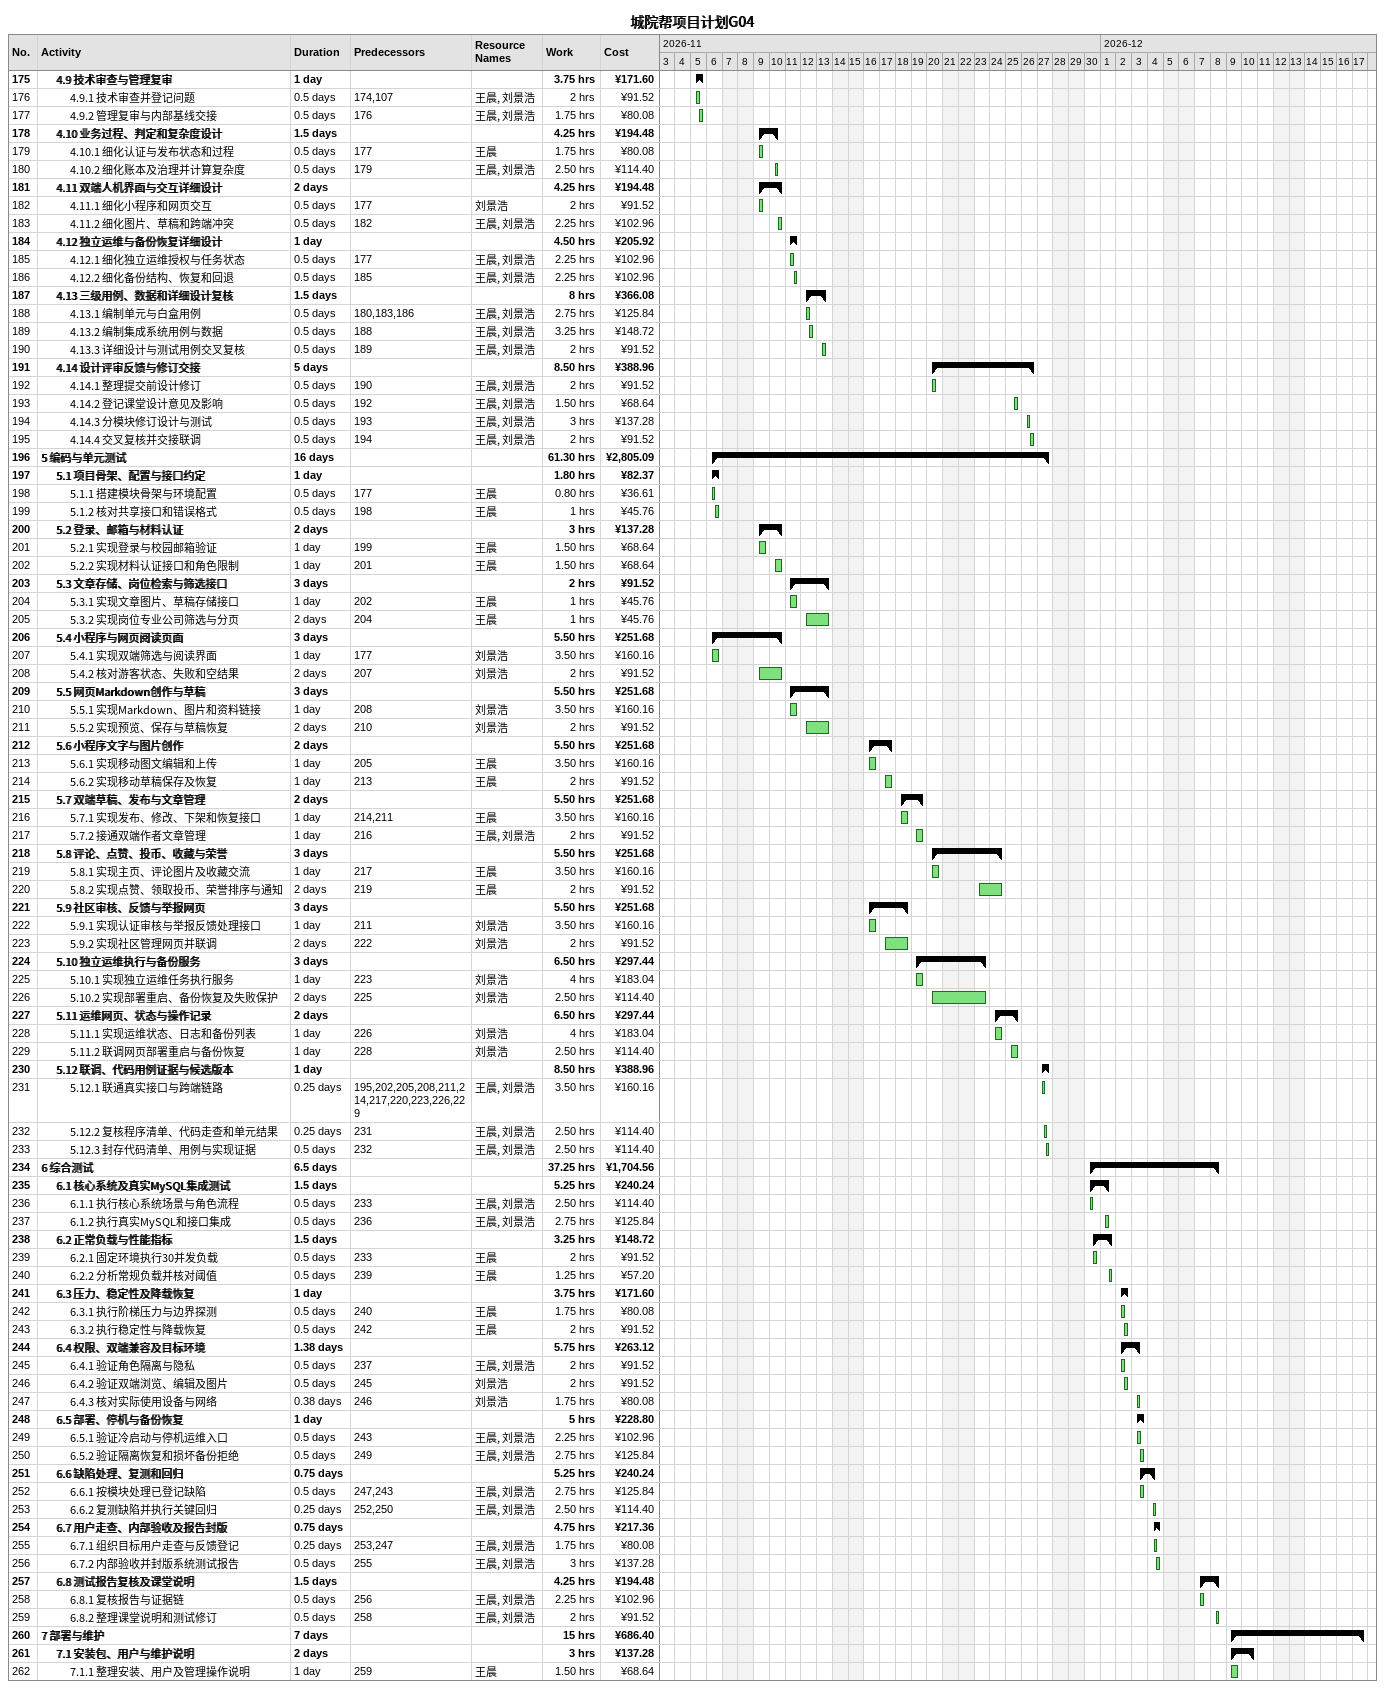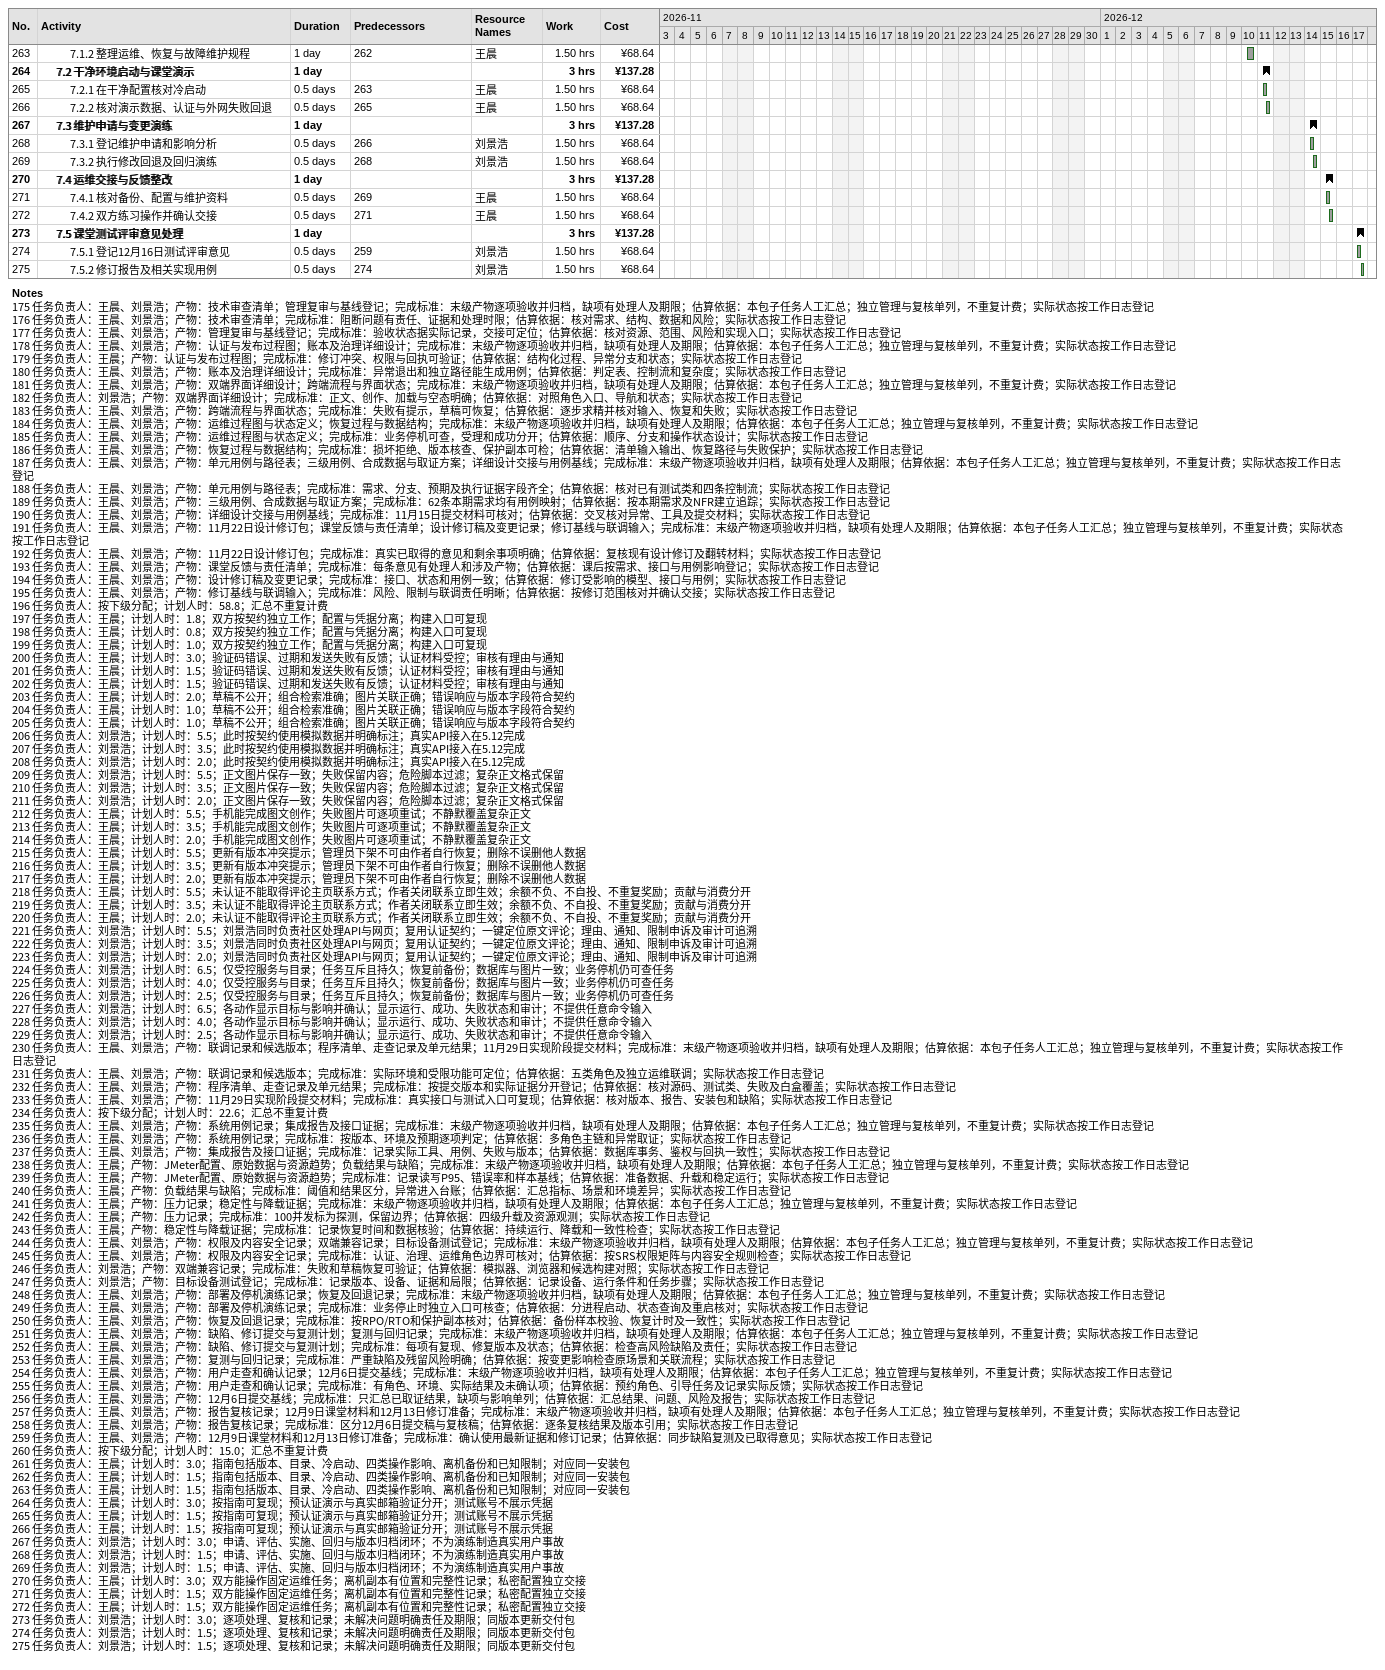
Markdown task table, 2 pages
城院帮项目计划G04

| ID | Level | Task | Duration | Start | Finish | Predecessors | Resources | Work (h) | Cost (¥) |
|---|---|---|---|---|---|---|---|---|---|
| 175 | 2 | **4.9 技术审查与管理复审** | 1d | 2026-11-05 | 2026-11-05 |  |  | 3.75 | 171.60 |
| 176 | 3 | 4.9.1 技术审查并登记问题 | 0.5d | 2026-11-05 | 2026-11-05 | 174, 107 | 王晨, 刘景浩 | 2 | 91.52 |
| 177 | 3 | 4.9.2 管理复审与内部基线交接 | 0.5d | 2026-11-05 | 2026-11-05 | 176 | 王晨, 刘景浩 | 1.75 | 80.08 |
| 178 | 2 | **4.10 业务过程、判定和复杂度设计** | 1.5d | 2026-11-09 | 2026-11-10 |  |  | 4.25 | 194.48 |
| 179 | 3 | 4.10.1 细化认证与发布状态和过程 | 0.5d | 2026-11-09 | 2026-11-09 | 177 | 王晨 | 1.75 | 80.08 |
| 180 | 3 | 4.10.2 细化账本及治理并计算复杂度 | 0.5d | 2026-11-10 | 2026-11-10 | 179 | 王晨, 刘景浩 | 2.50 | 114.40 |
| 181 | 2 | **4.11 双端人机界面与交互详细设计** | 2d | 2026-11-09 | 2026-11-10 |  |  | 4.25 | 194.48 |
| 182 | 3 | 4.11.1 细化小程序和网页交互 | 0.5d | 2026-11-09 | 2026-11-09 | 177 | 刘景浩 | 2 | 91.52 |
| 183 | 3 | 4.11.2 细化图片、草稿和跨端冲突 | 0.5d | 2026-11-10 | 2026-11-10 | 182 | 王晨, 刘景浩 | 2.25 | 102.96 |
| 184 | 2 | **4.12 独立运维与备份恢复详细设计** | 1d | 2026-11-11 | 2026-11-11 |  |  | 4.50 | 205.92 |
| 185 | 3 | 4.12.1 细化独立运维授权与任务状态 | 0.5d | 2026-11-11 | 2026-11-11 | 177 | 王晨, 刘景浩 | 2.25 | 102.96 |
| 186 | 3 | 4.12.2 细化备份结构、恢复和回退 | 0.5d | 2026-11-11 | 2026-11-11 | 185 | 王晨, 刘景浩 | 2.25 | 102.96 |
| 187 | 2 | **4.13 三级用例、数据和详细设计复核** | 1.5d | 2026-11-12 | 2026-11-13 |  |  | 8 | 366.08 |
| 188 | 3 | 4.13.1 编制单元与白盒用例 | 0.5d | 2026-11-12 | 2026-11-12 | 180, 183, 186 | 王晨, 刘景浩 | 2.75 | 125.84 |
| 189 | 3 | 4.13.2 编制集成系统用例与数据 | 0.5d | 2026-11-12 | 2026-11-12 | 188 | 王晨, 刘景浩 | 3.25 | 148.72 |
| 190 | 3 | 4.13.3 详细设计与测试用例交叉复核 | 0.5d | 2026-11-13 | 2026-11-13 | 189 | 王晨, 刘景浩 | 2 | 91.52 |
| 191 | 2 | **4.14 设计评审反馈与修订交接** | 5d | 2026-11-20 | 2026-11-26 |  |  | 8.50 | 388.96 |
| 192 | 3 | 4.14.1 整理提交前设计修订 | 0.5d | 2026-11-20 | 2026-11-20 | 190 | 王晨, 刘景浩 | 2 | 91.52 |
| 193 | 3 | 4.14.2 登记课堂设计意见及影响 | 0.5d | 2026-11-25 | 2026-11-25 | 192 | 王晨, 刘景浩 | 1.50 | 68.64 |
| 194 | 3 | 4.14.3 分模块修订设计与测试 | 0.5d | 2026-11-26 | 2026-11-26 | 193 | 王晨, 刘景浩 | 3 | 137.28 |
| 195 | 3 | 4.14.4 交叉复核并交接联调 | 0.5d | 2026-11-26 | 2026-11-26 | 194 | 王晨, 刘景浩 | 2 | 91.52 |
| 196 | 1 | **5 编码与单元测试** | 16d | 2026-11-06 | 2026-11-27 |  |  | 61.30 | 2805.09 |
| 197 | 2 | **5.1 项目骨架、配置与接口约定** | 1d | 2026-11-06 | 2026-11-06 |  |  | 1.80 | 82.37 |
| 198 | 3 | 5.1.1 搭建模块骨架与环境配置 | 0.5d | 2026-11-06 | 2026-11-06 | 177 | 王晨 | 0.80 | 36.61 |
| 199 | 3 | 5.1.2 核对共享接口和错误格式 | 0.5d | 2026-11-06 | 2026-11-06 | 198 | 王晨 | 1 | 45.76 |
| 200 | 2 | **5.2 登录、邮箱与材料认证** | 2d | 2026-11-09 | 2026-11-10 |  |  | 3 | 137.28 |
| 201 | 3 | 5.2.1 实现登录与校园邮箱验证 | 1d | 2026-11-09 | 2026-11-09 | 199 | 王晨 | 1.50 | 68.64 |
| 202 | 3 | 5.2.2 实现材料认证接口和角色限制 | 1d | 2026-11-10 | 2026-11-10 | 201 | 王晨 | 1.50 | 68.64 |
| 203 | 2 | **5.3 文章存储、岗位检索与筛选接口** | 3d | 2026-11-11 | 2026-11-13 |  |  | 2 | 91.52 |
| 204 | 3 | 5.3.1 实现文章图片、草稿存储接口 | 1d | 2026-11-11 | 2026-11-11 | 202 | 王晨 | 1 | 45.76 |
| 205 | 3 | 5.3.2 实现岗位专业公司筛选与分页 | 2d | 2026-11-12 | 2026-11-13 | 204 | 王晨 | 1 | 45.76 |
| 206 | 2 | **5.4 小程序与网页阅读页面** | 3d | 2026-11-06 | 2026-11-10 |  |  | 5.50 | 251.68 |
| 207 | 3 | 5.4.1 实现双端筛选与阅读界面 | 1d | 2026-11-06 | 2026-11-06 | 177 | 刘景浩 | 3.50 | 160.16 |
| 208 | 3 | 5.4.2 核对游客状态、失败和空结果 | 2d | 2026-11-09 | 2026-11-10 | 207 | 刘景浩 | 2 | 91.52 |
| 209 | 2 | **5.5 网页Markdown创作与草稿** | 3d | 2026-11-11 | 2026-11-13 |  |  | 5.50 | 251.68 |
| 210 | 3 | 5.5.1 实现Markdown、图片和资料链接 | 1d | 2026-11-11 | 2026-11-11 | 208 | 刘景浩 | 3.50 | 160.16 |
| 211 | 3 | 5.5.2 实现预览、保存与草稿恢复 | 2d | 2026-11-12 | 2026-11-13 | 210 | 刘景浩 | 2 | 91.52 |
| 212 | 2 | **5.6 小程序文字与图片创作** | 2d | 2026-11-16 | 2026-11-17 |  |  | 5.50 | 251.68 |
| 213 | 3 | 5.6.1 实现移动图文编辑和上传 | 1d | 2026-11-16 | 2026-11-16 | 205 | 王晨 | 3.50 | 160.16 |
| 214 | 3 | 5.6.2 实现移动草稿保存及恢复 | 1d | 2026-11-17 | 2026-11-17 | 213 | 王晨 | 2 | 91.52 |
| 215 | 2 | **5.7 双端草稿、发布与文章管理** | 2d | 2026-11-18 | 2026-11-19 |  |  | 5.50 | 251.68 |
| 216 | 3 | 5.7.1 实现发布、修改、下架和恢复接口 | 1d | 2026-11-18 | 2026-11-18 | 214, 211 | 王晨 | 3.50 | 160.16 |
| 217 | 3 | 5.7.2 接通双端作者文章管理 | 1d | 2026-11-19 | 2026-11-19 | 216 | 王晨, 刘景浩 | 2 | 91.52 |
| 218 | 2 | **5.8 评论、点赞、投币、收藏与荣誉** | 3d | 2026-11-20 | 2026-11-24 |  |  | 5.50 | 251.68 |
| 219 | 3 | 5.8.1 实现主页、评论图片及收藏交流 | 1d | 2026-11-20 | 2026-11-20 | 217 | 王晨 | 3.50 | 160.16 |
| 220 | 3 | 5.8.2 实现点赞、领取投币、荣誉排序与通知 | 2d | 2026-11-23 | 2026-11-24 | 219 | 王晨 | 2 | 91.52 |
| 221 | 2 | **5.9 社区审核、反馈与举报网页** | 3d | 2026-11-16 | 2026-11-18 |  |  | 5.50 | 251.68 |
| 222 | 3 | 5.9.1 实现认证审核与举报反馈处理接口 | 1d | 2026-11-16 | 2026-11-16 | 211 | 刘景浩 | 3.50 | 160.16 |
| 223 | 3 | 5.9.2 实现社区管理网页并联调 | 2d | 2026-11-17 | 2026-11-18 | 222 | 刘景浩 | 2 | 91.52 |
| 224 | 2 | **5.10 独立运维执行与备份服务** | 3d | 2026-11-19 | 2026-11-23 |  |  | 6.50 | 297.44 |
| 225 | 3 | 5.10.1 实现独立运维任务执行服务 | 1d | 2026-11-19 | 2026-11-19 | 223 | 刘景浩 | 4 | 183.04 |
| 226 | 3 | 5.10.2 实现部署重启、备份恢复及失败保护 | 2d | 2026-11-20 | 2026-11-23 | 225 | 刘景浩 | 2.50 | 114.40 |
| 227 | 2 | **5.11 运维网页、状态与操作记录** | 2d | 2026-11-24 | 2026-11-25 |  |  | 6.50 | 297.44 |
| 228 | 3 | 5.11.1 实现运维状态、日志和备份列表 | 1d | 2026-11-24 | 2026-11-24 | 226 | 刘景浩 | 4 | 183.04 |
| 229 | 3 | 5.11.2 联调网页部署重启与备份恢复 | 1d | 2026-11-25 | 2026-11-25 | 228 | 刘景浩 | 2.50 | 114.40 |
| 230 | 2 | **5.12 联调、代码用例证据与候选版本** | 1d | 2026-11-27 | 2026-11-27 |  |  | 8.50 | 388.96 |
| 231 | 3 | 5.12.1 联通真实接口与跨端链路 | 0.25d | 2026-11-27 | 2026-11-27 | 195, 202, 205, 208, 211, 214, 217, 220, 223, 226, 229 | 王晨, 刘景浩 | 3.50 | 160.16 |
| 232 | 3 | 5.12.2 复核程序清单、代码走查和单元结果 | 0.25d | 2026-11-27 | 2026-11-27 | 231 | 王晨, 刘景浩 | 2.50 | 114.40 |
| 233 | 3 | 5.12.3 封存代码清单、用例与实现证据 | 0.5d | 2026-11-27 | 2026-11-27 | 232 | 王晨, 刘景浩 | 2.50 | 114.40 |
| 234 | 1 | **6 综合测试** | 6.5d | 2026-11-30 | 2026-12-08 |  |  | 37.25 | 1704.56 |
| 235 | 2 | **6.1 核心系统及真实MySQL集成测试** | 1.5d | 2026-11-30 | 2026-12-01 |  |  | 5.25 | 240.24 |
| 236 | 3 | 6.1.1 执行核心系统场景与角色流程 | 0.5d | 2026-11-30 | 2026-11-30 | 233 | 王晨, 刘景浩 | 2.50 | 114.40 |
| 237 | 3 | 6.1.2 执行真实MySQL和接口集成 | 0.5d | 2026-12-01 | 2026-12-01 | 236 | 王晨, 刘景浩 | 2.75 | 125.84 |
| 238 | 2 | **6.2 正常负载与性能指标** | 1.5d | 2026-11-30 | 2026-12-01 |  |  | 3.25 | 148.72 |
| 239 | 3 | 6.2.1 固定环境执行30并发负载 | 0.5d | 2026-11-30 | 2026-11-30 | 233 | 王晨 | 2 | 91.52 |
| 240 | 3 | 6.2.2 分析常规负载并核对阈值 | 0.5d | 2026-12-01 | 2026-12-01 | 239 | 王晨 | 1.25 | 57.20 |
| 241 | 2 | **6.3 压力、稳定性及降载恢复** | 1d | 2026-12-02 | 2026-12-02 |  |  | 3.75 | 171.60 |
| 242 | 3 | 6.3.1 执行阶梯压力与边界探测 | 0.5d | 2026-12-02 | 2026-12-02 | 240 | 王晨 | 1.75 | 80.08 |
| 243 | 3 | 6.3.2 执行稳定性与降载恢复 | 0.5d | 2026-12-02 | 2026-12-02 | 242 | 王晨 | 2 | 91.52 |
| 244 | 2 | **6.4 权限、双端兼容及目标环境** | 1.38d | 2026-12-02 | 2026-12-03 |  |  | 5.75 | 263.12 |
| 245 | 3 | 6.4.1 验证角色隔离与隐私 | 0.5d | 2026-12-02 | 2026-12-02 | 237 | 王晨, 刘景浩 | 2 | 91.52 |
| 246 | 3 | 6.4.2 验证双端浏览、编辑及图片 | 0.5d | 2026-12-02 | 2026-12-02 | 245 | 刘景浩 | 2 | 91.52 |
| 247 | 3 | 6.4.3 核对实际使用设备与网络 | 0.38d | 2026-12-03 | 2026-12-03 | 246 | 刘景浩 | 1.75 | 80.08 |
| 248 | 2 | **6.5 部署、停机与备份恢复** | 1d | 2026-12-03 | 2026-12-03 |  |  | 5 | 228.80 |
| 249 | 3 | 6.5.1 验证冷启动与停机运维入口 | 0.5d | 2026-12-03 | 2026-12-03 | 243 | 王晨, 刘景浩 | 2.25 | 102.96 |
| 250 | 3 | 6.5.2 验证隔离恢复和损坏备份拒绝 | 0.5d | 2026-12-03 | 2026-12-03 | 249 | 王晨, 刘景浩 | 2.75 | 125.84 |
| 251 | 2 | **6.6 缺陷处理、复测和回归** | 0.75d | 2026-12-03 | 2026-12-04 |  |  | 5.25 | 240.24 |
| 252 | 3 | 6.6.1 按模块处理已登记缺陷 | 0.5d | 2026-12-03 | 2026-12-03 | 247, 243 | 王晨, 刘景浩 | 2.75 | 125.84 |
| 253 | 3 | 6.6.2 复测缺陷并执行关键回归 | 0.25d | 2026-12-04 | 2026-12-04 | 252, 250 | 王晨, 刘景浩 | 2.50 | 114.40 |
| 254 | 2 | **6.7 用户走查、内部验收及报告封版** | 0.75d | 2026-12-04 | 2026-12-04 |  |  | 4.75 | 217.36 |
| 255 | 3 | 6.7.1 组织目标用户走查与反馈登记 | 0.25d | 2026-12-04 | 2026-12-04 | 253, 247 | 王晨, 刘景浩 | 1.75 | 80.08 |
| 256 | 3 | 6.7.2 内部验收并封版系统测试报告 | 0.5d | 2026-12-04 | 2026-12-04 | 255 | 王晨, 刘景浩 | 3 | 137.28 |
| 257 | 2 | **6.8 测试报告复核及课堂说明** | 1.5d | 2026-12-07 | 2026-12-08 |  |  | 4.25 | 194.48 |
| 258 | 3 | 6.8.1 复核报告与证据链 | 0.5d | 2026-12-07 | 2026-12-07 | 256 | 王晨, 刘景浩 | 2.25 | 102.96 |
| 259 | 3 | 6.8.2 整理课堂说明和测试修订 | 0.5d | 2026-12-08 | 2026-12-08 | 258 | 王晨, 刘景浩 | 2 | 91.52 |
| 260 | 1 | **7 部署与维护** | 7d | 2026-12-09 | 2026-12-17 |  |  | 15 | 686.40 |
| 261 | 2 | **7.1 安装包、用户与维护说明** | 2d | 2026-12-09 | 2026-12-10 |  |  | 3 | 137.28 |
| 262 | 3 | 7.1.1 整理安装、用户及管理操作说明 | 1d | 2026-12-09 | 2026-12-09 | 259 | 王晨 | 1.50 | 68.64 |
| 263 | 3 | 7.1.2 整理运维、恢复与故障维护规程 | 1d | 2026-12-10 | 2026-12-10 | 262 | 王晨 | 1.50 | 68.64 |
| 264 | 2 | **7.2 干净环境启动与课堂演示** | 1d | 2026-12-11 | 2026-12-11 |  |  | 3 | 137.28 |
| 265 | 3 | 7.2.1 在干净配置核对冷启动 | 0.5d | 2026-12-11 | 2026-12-11 | 263 | 王晨 | 1.50 | 68.64 |
| 266 | 3 | 7.2.2 核对演示数据、认证与外网失败回退 | 0.5d | 2026-12-11 | 2026-12-11 | 265 | 王晨 | 1.50 | 68.64 |
| 267 | 2 | **7.3 维护申请与变更演练** | 1d | 2026-12-14 | 2026-12-14 |  |  | 3 | 137.28 |
| 268 | 3 | 7.3.1 登记维护申请和影响分析 | 0.5d | 2026-12-14 | 2026-12-14 | 266 | 刘景浩 | 1.50 | 68.64 |
| 269 | 3 | 7.3.2 执行修改回退及回归演练 | 0.5d | 2026-12-14 | 2026-12-14 | 268 | 刘景浩 | 1.50 | 68.64 |
| 270 | 2 | **7.4 运维交接与反馈整改** | 1d | 2026-12-15 | 2026-12-15 |  |  | 3 | 137.28 |
| 271 | 3 | 7.4.1 核对备份、配置与维护资料 | 0.5d | 2026-12-15 | 2026-12-15 | 269 | 王晨 | 1.50 | 68.64 |
| 272 | 3 | 7.4.2 双方练习操作并确认交接 | 0.5d | 2026-12-15 | 2026-12-15 | 271 | 王晨 | 1.50 | 68.64 |
| 273 | 2 | **7.5 课堂测试评审意见处理** | 1d | 2026-12-17 | 2026-12-17 |  |  | 3 | 137.28 |
| 274 | 3 | 7.5.1 登记12月16日测试评审意见 | 0.5d | 2026-12-17 | 2026-12-17 | 259 | 刘景浩 | 1.50 | 68.64 |
| 275 | 3 | 7.5.2 修订报告及相关实现用例 | 0.5d | 2026-12-17 | 2026-12-17 | 274 | 刘景浩 | 1.50 | 68.64 |

Notes
- 175: 任务负责人：王晨、刘景浩；产物：技术审查清单；管理复审与基线登记；完成标准：末级产物逐项验收并归档，缺项有处理人及期限；估算依据：本包子任务人工汇总；独立管理与复核单列，不重复计费；实际状态按工作日志登记
- 176: 任务负责人：王晨、刘景浩；产物：技术审查清单；完成标准：阻断问题有责任、证据和处理时限；估算依据：核对需求、结构、数据和风险；实际状态按工作日志登记
- 177: 任务负责人：王晨、刘景浩；产物：管理复审与基线登记；完成标准：验收状态据实际记录，交接可定位；估算依据：核对资源、范围、风险和实现入口；实际状态按工作日志登记
- 178: 任务负责人：王晨、刘景浩；产物：认证与发布过程图；账本及治理详细设计；完成标准：末级产物逐项验收并归档，缺项有处理人及期限；估算依据：本包子任务人工汇总；独立管理与复核单列，不重复计费；实际状态按工作日志登记
- 179: 任务负责人：王晨；产物：认证与发布过程图；完成标准：修订冲突、权限与回执可验证；估算依据：结构化过程、异常分支和状态；实际状态按工作日志登记
- 180: 任务负责人：王晨、刘景浩；产物：账本及治理详细设计；完成标准：异常退出和独立路径能生成用例；估算依据：判定表、控制流和复杂度；实际状态按工作日志登记
- 181: 任务负责人：王晨、刘景浩；产物：双端界面详细设计；跨端流程与界面状态；完成标准：末级产物逐项验收并归档，缺项有处理人及期限；估算依据：本包子任务人工汇总；独立管理与复核单列，不重复计费；实际状态按工作日志登记
- 182: 任务负责人：刘景浩；产物：双端界面详细设计；完成标准：正文、创作、加载与空态明确；估算依据：对照角色入口、导航和状态；实际状态按工作日志登记
- 183: 任务负责人：王晨、刘景浩；产物：跨端流程与界面状态；完成标准：失败有提示，草稿可恢复；估算依据：逐步求精并核对输入、恢复和失败；实际状态按工作日志登记
- 184: 任务负责人：王晨、刘景浩；产物：运维过程图与状态定义；恢复过程与数据结构；完成标准：末级产物逐项验收并归档，缺项有处理人及期限；估算依据：本包子任务人工汇总；独立管理与复核单列，不重复计费；实际状态按工作日志登记
- 185: 任务负责人：王晨、刘景浩；产物：运维过程图与状态定义；完成标准：业务停机可查，受理和成功分开；估算依据：顺序、分支和操作状态设计；实际状态按工作日志登记
- 186: 任务负责人：王晨、刘景浩；产物：恢复过程与数据结构；完成标准：损坏拒绝、版本核查、保护副本可检；估算依据：清单输入输出、恢复路径与失败保护；实际状态按工作日志登记
- 187: 任务负责人：王晨、刘景浩；产物：单元用例与路径表；三级用例、合成数据与取证方案；详细设计交接与用例基线；完成标准：末级产物逐项验收并归档，缺项有处理人及期限；估算依据：本包子任务人工汇总；独立管理与复核单列，不重复计费；实际状态按工作日志登记
- 188: 任务负责人：王晨、刘景浩；产物：单元用例与路径表；完成标准：需求、分支、预期及执行证据字段齐全；估算依据：核对已有测试类和四条控制流；实际状态按工作日志登记
- 189: 任务负责人：王晨、刘景浩；产物：三级用例、合成数据与取证方案；完成标准：62条本期需求均有用例映射；估算依据：按本期需求及NFR建立追踪；实际状态按工作日志登记
- 190: 任务负责人：王晨、刘景浩；产物：详细设计交接与用例基线；完成标准：11月15日提交材料可核对；估算依据：交叉核对异常、工具及提交材料；实际状态按工作日志登记
- 191: 任务负责人：王晨、刘景浩；产物：11月22日设计修订包；课堂反馈与责任清单；设计修订稿及变更记录；修订基线与联调输入；完成标准：末级产物逐项验收并归档，缺项有处理人及期限；估算依据：本包子任务人工汇总；独立管理与复核单列，不重复计费；实际状态按工作日志登记
- 192: 任务负责人：王晨、刘景浩；产物：11月22日设计修订包；完成标准：真实已取得的意见和剩余事项明确；估算依据：复核现有设计修订及翻转材料；实际状态按工作日志登记
- 193: 任务负责人：王晨、刘景浩；产物：课堂反馈与责任清单；完成标准：每条意见有处理人和涉及产物；估算依据：课后按需求、接口与用例影响登记；实际状态按工作日志登记
- 194: 任务负责人：王晨、刘景浩；产物：设计修订稿及变更记录；完成标准：接口、状态和用例一致；估算依据：修订受影响的模型、接口与用例；实际状态按工作日志登记
- 195: 任务负责人：王晨、刘景浩；产物：修订基线与联调输入；完成标准：风险、限制与联调责任明晰；估算依据：按修订范围核对并确认交接；实际状态按工作日志登记
- 196: 任务负责人：按下级分配；计划人时：58.8；汇总不重复计费
- 197: 任务负责人：王晨；计划人时：1.8；双方按契约独立工作；配置与凭据分离；构建入口可复现
- 198: 任务负责人：王晨；计划人时：0.8；双方按契约独立工作；配置与凭据分离；构建入口可复现
- 199: 任务负责人：王晨；计划人时：1.0；双方按契约独立工作；配置与凭据分离；构建入口可复现
- 200: 任务负责人：王晨；计划人时：3.0；验证码错误、过期和发送失败有反馈；认证材料受控；审核有理由与通知
- 201: 任务负责人：王晨；计划人时：1.5；验证码错误、过期和发送失败有反馈；认证材料受控；审核有理由与通知
- 202: 任务负责人：王晨；计划人时：1.5；验证码错误、过期和发送失败有反馈；认证材料受控；审核有理由与通知
- 203: 任务负责人：王晨；计划人时：2.0；草稿不公开；组合检索准确；图片关联正确；错误响应与版本字段符合契约
- 204: 任务负责人：王晨；计划人时：1.0；草稿不公开；组合检索准确；图片关联正确；错误响应与版本字段符合契约
- 205: 任务负责人：王晨；计划人时：1.0；草稿不公开；组合检索准确；图片关联正确；错误响应与版本字段符合契约
- 206: 任务负责人：刘景浩；计划人时：5.5；此时按契约使用模拟数据并明确标注；真实API接入在5.12完成
- 207: 任务负责人：刘景浩；计划人时：3.5；此时按契约使用模拟数据并明确标注；真实API接入在5.12完成
- 208: 任务负责人：刘景浩；计划人时：2.0；此时按契约使用模拟数据并明确标注；真实API接入在5.12完成
- 209: 任务负责人：刘景浩；计划人时：5.5；正文图片保存一致；失败保留内容；危险脚本过滤；复杂正文格式保留
- 210: 任务负责人：刘景浩；计划人时：3.5；正文图片保存一致；失败保留内容；危险脚本过滤；复杂正文格式保留
- 211: 任务负责人：刘景浩；计划人时：2.0；正文图片保存一致；失败保留内容；危险脚本过滤；复杂正文格式保留
- 212: 任务负责人：王晨；计划人时：5.5；手机能完成图文创作；失败图片可逐项重试；不静默覆盖复杂正文
- 213: 任务负责人：王晨；计划人时：3.5；手机能完成图文创作；失败图片可逐项重试；不静默覆盖复杂正文
- 214: 任务负责人：王晨；计划人时：2.0；手机能完成图文创作；失败图片可逐项重试；不静默覆盖复杂正文
- 215: 任务负责人：王晨；计划人时：5.5；更新有版本冲突提示；管理员下架不可由作者自行恢复；删除不误删他人数据
- 216: 任务负责人：王晨；计划人时：3.5；更新有版本冲突提示；管理员下架不可由作者自行恢复；删除不误删他人数据
- 217: 任务负责人：王晨；计划人时：2.0；更新有版本冲突提示；管理员下架不可由作者自行恢复；删除不误删他人数据
- 218: 任务负责人：王晨；计划人时：5.5；未认证不能取得评论主页联系方式；作者关闭联系立即生效；余额不负、不自投、不重复奖励；贡献与消费分开
- 219: 任务负责人：王晨；计划人时：3.5；未认证不能取得评论主页联系方式；作者关闭联系立即生效；余额不负、不自投、不重复奖励；贡献与消费分开
- 220: 任务负责人：王晨；计划人时：2.0；未认证不能取得评论主页联系方式；作者关闭联系立即生效；余额不负、不自投、不重复奖励；贡献与消费分开
- 221: 任务负责人：刘景浩；计划人时：5.5；刘景浩同时负责社区处理API与网页；复用认证契约；一键定位原文评论；理由、通知、限制申诉及审计可追溯
- 222: 任务负责人：刘景浩；计划人时：3.5；刘景浩同时负责社区处理API与网页；复用认证契约；一键定位原文评论；理由、通知、限制申诉及审计可追溯
- 223: 任务负责人：刘景浩；计划人时：2.0；刘景浩同时负责社区处理API与网页；复用认证契约；一键定位原文评论；理由、通知、限制申诉及审计可追溯
- 224: 任务负责人：刘景浩；计划人时：6.5；仅受控服务与目录；任务互斥且持久；恢复前备份；数据库与图片一致；业务停机仍可查任务
- 225: 任务负责人：刘景浩；计划人时：4.0；仅受控服务与目录；任务互斥且持久；恢复前备份；数据库与图片一致；业务停机仍可查任务
- 226: 任务负责人：刘景浩；计划人时：2.5；仅受控服务与目录；任务互斥且持久；恢复前备份；数据库与图片一致；业务停机仍可查任务
- 227: 任务负责人：刘景浩；计划人时：6.5；各动作显示目标与影响并确认；显示运行、成功、失败状态和审计；不提供任意命令输入
- 228: 任务负责人：刘景浩；计划人时：4.0；各动作显示目标与影响并确认；显示运行、成功、失败状态和审计；不提供任意命令输入
- 229: 任务负责人：刘景浩；计划人时：2.5；各动作显示目标与影响并确认；显示运行、成功、失败状态和审计；不提供任意命令输入
- 230: 任务负责人：王晨、刘景浩；产物：联调记录和候选版本；程序清单、走查记录及单元结果；11月29日实现阶段提交材料；完成标准：末级产物逐项验收并归档，缺项有处理人及期限；估算依据：本包子任务人工汇总；独立管理与复核单列，不重复计费；实际状态按工作日志登记
- 231: 任务负责人：王晨、刘景浩；产物：联调记录和候选版本；完成标准：实际环境和受限功能可定位；估算依据：五类角色及独立运维联调；实际状态按工作日志登记
- 232: 任务负责人：王晨、刘景浩；产物：程序清单、走查记录及单元结果；完成标准：按提交版本和实际证据分开登记；估算依据：核对源码、测试类、失败及白盒覆盖；实际状态按工作日志登记
- 233: 任务负责人：王晨、刘景浩；产物：11月29日实现阶段提交材料；完成标准：真实接口与测试入口可复现；估算依据：核对版本、报告、安装包和缺陷；实际状态按工作日志登记
- 234: 任务负责人：按下级分配；计划人时：22.6；汇总不重复计费
- 235: 任务负责人：王晨、刘景浩；产物：系统用例记录；集成报告及接口证据；完成标准：末级产物逐项验收并归档，缺项有处理人及期限；估算依据：本包子任务人工汇总；独立管理与复核单列，不重复计费；实际状态按工作日志登记
- 236: 任务负责人：王晨、刘景浩；产物：系统用例记录；完成标准：按版本、环境及预期逐项判定；估算依据：多角色主链和异常取证；实际状态按工作日志登记
- 237: 任务负责人：王晨、刘景浩；产物：集成报告及接口证据；完成标准：记录实际工具、用例、失败与版本；估算依据：数据库事务、鉴权与回执一致性；实际状态按工作日志登记
- 238: 任务负责人：王晨；产物：JMeter配置、原始数据与资源趋势；负载结果与缺陷；完成标准：末级产物逐项验收并归档，缺项有处理人及期限；估算依据：本包子任务人工汇总；独立管理与复核单列，不重复计费；实际状态按工作日志登记
- 239: 任务负责人：王晨；产物：JMeter配置、原始数据与资源趋势；完成标准：记录读写P95、错误率和样本基线；估算依据：准备数据、升载和稳定运行；实际状态按工作日志登记
- 240: 任务负责人：王晨；产物：负载结果与缺陷；完成标准：阈值和结果区分，异常进入台账；估算依据：汇总指标、场景和环境差异；实际状态按工作日志登记
- 241: 任务负责人：王晨；产物：压力记录；稳定性与降载证据；完成标准：末级产物逐项验收并归档，缺项有处理人及期限；估算依据：本包子任务人工汇总；独立管理与复核单列，不重复计费；实际状态按工作日志登记
- 242: 任务负责人：王晨；产物：压力记录；完成标准：100并发标为探测，保留边界；估算依据：四级升载及资源观测；实际状态按工作日志登记
- 243: 任务负责人：王晨；产物：稳定性与降载证据；完成标准：记录恢复时间和数据核验；估算依据：持续运行、降载和一致性检查；实际状态按工作日志登记
- 244: 任务负责人：王晨、刘景浩；产物：权限及内容安全记录；双端兼容记录；目标设备测试登记；完成标准：末级产物逐项验收并归档，缺项有处理人及期限；估算依据：本包子任务人工汇总；独立管理与复核单列，不重复计费；实际状态按工作日志登记
- 245: 任务负责人：王晨、刘景浩；产物：权限及内容安全记录；完成标准：认证、治理、运维角色边界可核对；估算依据：按SRS权限矩阵与内容安全规则检查；实际状态按工作日志登记
- 246: 任务负责人：刘景浩；产物：双端兼容记录；完成标准：失败和草稿恢复可验证；估算依据：模拟器、浏览器和候选构建对照；实际状态按工作日志登记
- 247: 任务负责人：刘景浩；产物：目标设备测试登记；完成标准：记录版本、设备、证据和局限；估算依据：记录设备、运行条件和任务步骤；实际状态按工作日志登记
- 248: 任务负责人：王晨、刘景浩；产物：部署及停机演练记录；恢复及回退记录；完成标准：末级产物逐项验收并归档，缺项有处理人及期限；估算依据：本包子任务人工汇总；独立管理与复核单列，不重复计费；实际状态按工作日志登记
- 249: 任务负责人：王晨、刘景浩；产物：部署及停机演练记录；完成标准：业务停止时独立入口可核查；估算依据：分进程启动、状态查询及重启核对；实际状态按工作日志登记
- 250: 任务负责人：王晨、刘景浩；产物：恢复及回退记录；完成标准：按RPO/RTO和保护副本核对；估算依据：备份样本校验、恢复计时及一致性；实际状态按工作日志登记
- 251: 任务负责人：王晨、刘景浩；产物：缺陷、修订提交与复测计划；复测与回归记录；完成标准：末级产物逐项验收并归档，缺项有处理人及期限；估算依据：本包子任务人工汇总；独立管理与复核单列，不重复计费；实际状态按工作日志登记
- 252: 任务负责人：王晨、刘景浩；产物：缺陷、修订提交与复测计划；完成标准：每项有复现、修复版本及状态；估算依据：检查高风险缺陷及责任；实际状态按工作日志登记
- 253: 任务负责人：王晨、刘景浩；产物：复测与回归记录；完成标准：严重缺陷及残留风险明确；估算依据：按变更影响检查原场景和关联流程；实际状态按工作日志登记
- 254: 任务负责人：王晨、刘景浩；产物：用户走查和确认记录；12月6日提交基线；完成标准：末级产物逐项验收并归档，缺项有处理人及期限；估算依据：本包子任务人工汇总；独立管理与复核单列，不重复计费；实际状态按工作日志登记
- 255: 任务负责人：王晨、刘景浩；产物：用户走查和确认记录；完成标准：有角色、环境、实际结果及未确认项；估算依据：预约角色、引导任务及记录实际反馈；实际状态按工作日志登记
- 256: 任务负责人：王晨、刘景浩；产物：12月6日提交基线；完成标准：只汇总已取证结果，缺项与影响单列；估算依据：汇总结果、问题、风险及报告；实际状态按工作日志登记
- 257: 任务负责人：王晨、刘景浩；产物：报告复核记录；12月9日课堂材料和12月13日修订准备；完成标准：末级产物逐项验收并归档，缺项有处理人及期限；估算依据：本包子任务人工汇总；独立管理与复核单列，不重复计费；实际状态按工作日志登记
- 258: 任务负责人：王晨、刘景浩；产物：报告复核记录；完成标准：区分12月6日提交稿与复核稿；估算依据：逐条复核结果及版本引用；实际状态按工作日志登记
- 259: 任务负责人：王晨、刘景浩；产物：12月9日课堂材料和12月13日修订准备；完成标准：确认使用最新证据和修订记录；估算依据：同步缺陷复测及已取得意见；实际状态按工作日志登记
- 260: 任务负责人：按下级分配；计划人时：15.0；汇总不重复计费
- 261: 任务负责人：王晨；计划人时：3.0；指南包括版本、目录、冷启动、四类操作影响、离机备份和已知限制；对应同一安装包
- 262: 任务负责人：王晨；计划人时：1.5；指南包括版本、目录、冷启动、四类操作影响、离机备份和已知限制；对应同一安装包
- 263: 任务负责人：王晨；计划人时：1.5；指南包括版本、目录、冷启动、四类操作影响、离机备份和已知限制；对应同一安装包
- 264: 任务负责人：王晨；计划人时：3.0；按指南可复现；预认证演示与真实邮箱验证分开；测试账号不展示凭据
- 265: 任务负责人：王晨；计划人时：1.5；按指南可复现；预认证演示与真实邮箱验证分开；测试账号不展示凭据
- 266: 任务负责人：王晨；计划人时：1.5；按指南可复现；预认证演示与真实邮箱验证分开；测试账号不展示凭据
- 267: 任务负责人：刘景浩；计划人时：3.0；申请、评估、实施、回归与版本归档闭环；不为演练制造真实用户事故
- 268: 任务负责人：刘景浩；计划人时：1.5；申请、评估、实施、回归与版本归档闭环；不为演练制造真实用户事故
- 269: 任务负责人：刘景浩；计划人时：1.5；申请、评估、实施、回归与版本归档闭环；不为演练制造真实用户事故
- 270: 任务负责人：王晨；计划人时：3.0；双方能操作固定运维任务；离机副本有位置和完整性记录；私密配置独立交接
- 271: 任务负责人：王晨；计划人时：1.5；双方能操作固定运维任务；离机副本有位置和完整性记录；私密配置独立交接
- 272: 任务负责人：王晨；计划人时：1.5；双方能操作固定运维任务；离机副本有位置和完整性记录；私密配置独立交接
- 273: 任务负责人：刘景浩；计划人时：3.0；逐项处理、复核和记录；未解决问题明确责任及期限；同版本更新交付包
- 274: 任务负责人：刘景浩；计划人时：1.5；逐项处理、复核和记录；未解决问题明确责任及期限；同版本更新交付包
- 275: 任务负责人：刘景浩；计划人时：1.5；逐项处理、复核和记录；未解决问题明确责任及期限；同版本更新交付包
